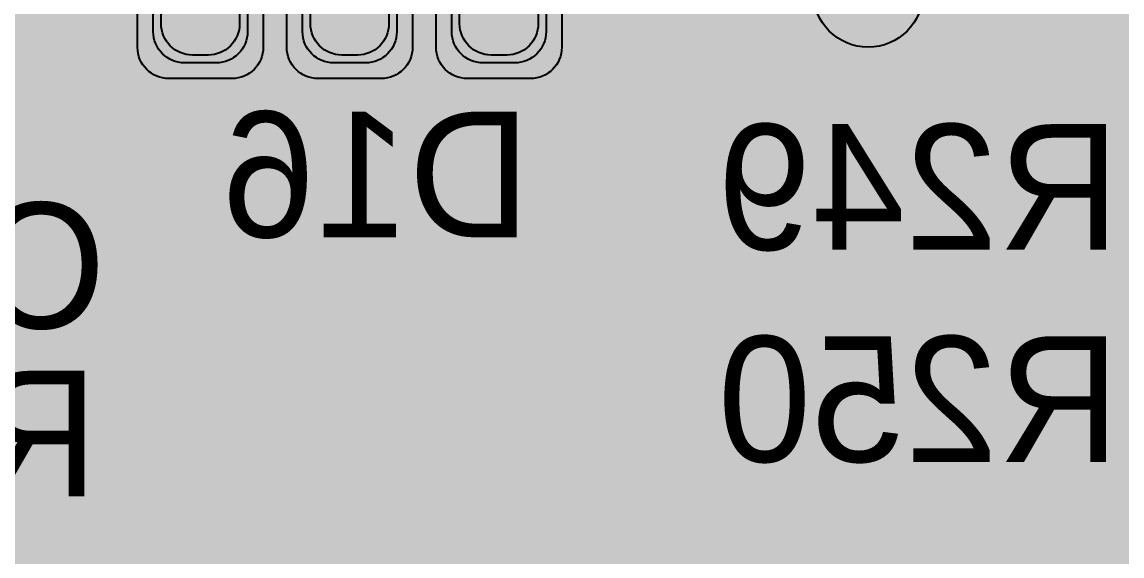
# Model space of a CAD drawing. Extents: x -98 to 119, y -207 to 98.
# Drawn here: x 20.41 to 27.41, y 15.96 to 19.36 of the extents above; entities that cross this region are included whole.
import ezdxf
from ezdxf.enums import TextEntityAlignment as Align

# ---------------------------------------------------------------- set-up
doc = ezdxf.new("R2010")
doc.units = 0
doc.header["$MEASUREMENT"] = 0
for name, color, linetype in [('ASSEMBLY_PART_NUMBERS_BTM', 191, 'CONTINUOUS'), ('ASSEMBLY_PART_NUMBERS_TOP', 102, 'CONTINUOUS'), ('BOARD_OUTLINE', 10, 'CONTINUOUS'), ('DRILL_DRAWING', 21, 'CONTINUOUS'), ('GENERATED_SILKSCREEN_BTM', 255, 'CONTINUOUS'), ('MANUFACTURING_OUTLINES', 10, 'CONTINUOUS'), ('PART_PADS_SMD_BTM', 230, 'CONTINUOUS'), ('PLANE_DATA_LAYER_BOTTOM', 230, 'CONTINUOUS'), ('PLANE_SHAPES_LAYER_BOTTOM', 230, 'CONTINUOUS'), ('PLANE_SHAPES_LAYER_TOP', 150, 'CONTINUOUS'), ('ROUTE_BORDER', 151, 'CONTINUOUS'), ('SILKSCREEN_REF_DES_BTM', 211, 'CONTINUOUS'), ('SOLDERMASK_PADS_BTM', 12, 'CONTINUOUS'), ('SOLDERPASTE_PADS_BTM', 12, 'CONTINUOUS'), ('TRACES_LAYER_BOTTOM', 230, 'CONTINUOUS'), ('TRACES_LAYER_TOP', 150, 'CONTINUOUS'), ('VIA_PADS_LAYER_BOTTOM', 230, 'CONTINUOUS'), ('VIA_PADS_LAYER_TOP', 150, 'CONTINUOUS')]:
    doc.layers.add(name, color=color, linetype=linetype)
doc.styles.add('VERIBEST_GERBER_0', font='txt')

msp = doc.modelspace()

# ---------------------------------------------------------------- hatches: boundary and pattern name
at = {"layer": 'PLANE_DATA_LAYER_BOTTOM'}
h = msp.add_hatch(color=256, dxfattribs=at)
h.paths.add_polyline_path([(-96.5, 0, -1), (96.5, 0, -1)], flags=0)
h.paths.add_polyline_path([(92.251979, -7.43598, 0.72698816), (92.479659, -3.637852, -0.30860979), (92.431259, -3.566904, -0.00963525), (92.431316, -3.563968, 0.00963501), (92.5, -0.000006), (92.5, 0.000001, 0.05332526), (90.407665, 19.562826, -0.05332692), (90.405941, 19.578942), (90.405941, 19.578943, -0.23821791), (90.436919, 19.640273, 0.66175504), (89.584154, 23.221888, -0.29529758), (89.523137, 23.277841, 0.02240102), (87.08146, 31.194059, -0.0862063), (87.076996, 31.219756), (87.076996, 31.219757, -0.21018391), (87.101696, 31.275919, 0.67938251), (85.774921, 34.749845, -0.30186499), (85.705267, 34.797373, 0.04791583), (77.514669, 50.475005, -0.14530744), (77.502324, 50.516585, -0.1239887), (77.511414, 50.552678, 0.60660899), (75.516892, 53.486368, -0.27423899), (75.44586, 53.517962, 0.02152308), (70.565432, 59.806101, -0.17759524), (70.547363, 59.855368), (70.547363, 59.855369, -0.1118333), (70.5548, 59.888203, 0.66175545), (68.116894, 62.64715, -0.29529737), (68.036725, 62.667806, 0.05833458), (51.722715, 76.687749, -0.24933783), (51.689123, 76.750923), (51.689123, 76.750924, -0.06075989), (51.691357, 76.76924, 0.7149664), (48.509213, 78.818582, -0.31487112), (48.42205, 78.81342, 0.02280668), (41.042088, 82.896302, -0.28513695), (40.999698, 82.964591), (40.999698, 82.964596, -0.00424702), (40.999709, 82.965891, 0.64704661), (37.697353, 84.5176, -0.28975486), (37.616734, 84.505806, 0.05294354), (19.031563, 90.52099, -0.30833592), (18.972104, 90.582877, 0.69698225), (15.284156, 91.27756, -0.30833961), (15.206255, 91.241547, 0.02237069), (6.993138, 92.235275, -0.31520437), (6.925536, 92.290658, 0.71588806), (3.14462, 92.496703, -0.31520526), (3.0714, 92.448994, 0.06346806), (-20.215283, 90.264015, -0.32014225), (-20.296827, 90.298428, 0.72963938), (-23.995319, 89.386755, -0.32014403), (-24.051528, 89.318386, 0.01866354), (-30.645576, 87.275991, -0.30986574), (-30.72878, 87.298418, 0.70117084), (-34.249879, 85.978007, -0.00275269), (-34.249874, 85.977168, -0.30685575), (-34.29782, 85.9064, 0.04916641), (-50.410548, 77.556603, -0.32354836), (-50.499711, 77.561018, 0.73921276), (-53.660594, 75.408706, -0.07516987), (-53.657188, 75.386179), (-53.657188, 75.386178, -0.24247942), (-53.68916, 75.324127, 0.01996774), (-59.527063, 70.80098, -0.29848709), (-59.610009, 70.791065, 0.55672441), (-62.5, 69), (-62.5, 68.999999, 0.08270852), (-62.392031, 68.351756, -0.29848757), (-62.412702, 68.270818, 0.06718659), (-78.279974, 49.27977, -0.27781781), (-78.350169, 49.24438, 0.43635087), (-80.5, 47.25), (-80.5, 47.249999, 0.14146633), (-80.192238, 46.184011, -0.14146588), (-80.180512, 46.143397), (-80.180512, 46.143396, -0.13119073), (-80.190652, 46.105416, 0.01929482), (-83.506407, 39.786053, -0.3122068), (-83.581614, 39.742899, 0.43912347), (-85.75, 37.75, 0.20482962), (-85.131688, 36.303992, -0.20483071), (-85.10813, 36.248899), (-85.10813, 36.248898, -0.10091901), (-85.114214, 36.219062, 0.04809776), (-90.466303, 19.289839, -0.31487042), (-90.530154, 19.230281, 0.71496565), (-91.24073, 15.512631, -0.26937831), (-91.202277, 15.446437), (-91.202277, 15.446436, -0.04192983), (-91.203345, 15.433723, 0.01884133), (-92.106444, 8.523669, -0.32827121), (-92.166453, 8.456161, 0.35402801), (-93.75, 6.5), (-93.75, 6.499999, 0.3147083), (-92.438077, 4.622088, -0.31470689), (-92.388093, 4.55054), (-92.388093, 4.550537, -0.01228575), (-92.388185, 4.546794, 0.01229418), (-92.5, 0.00001), (-92.5, -0.000004, 0.05293339), (-90.438132, -19.421494, -0.32940864), (-90.475468, -19.504015, 0.27173254), (-91.5, -21.25, 0.40159771), (-89.586502, -23.248128, -0.32940451), (-89.516056, -23.305059, 0.02130735), (-87.207653, -30.839509, -0.32217733), (-87.232533, -30.924924, 0.23066593), (-88, -32.499999), (-88, -32.5, 0.43149503), (-85.882787, -34.496562, -0.3221788), (-85.807634, -34.544174, 0.04801617), (-77.643233, -50.277018, -0.30387878), (-77.644537, -50.3618, 0.152519), (-78, -51.499999), (-78, -51.5, 0.48198292), (-75.552374, -53.449264, -0.30388342), (-75.473145, -53.479475, 0.02199125), (-70.483925, -59.90214, -0.3186215), (-70.47622, -59.989968, 0.72539906), (-67.952631, -62.834176, -0.31862421), (-67.866344, -62.852281, 0.06239253), (-50.265124, -77.650932, -0.25435623), (-50.230332, -77.714899), (-50.230332, -77.7149, -0.03445317), (-50.231054, -77.725364, 0.03445193), (-50.25, -78), (-50.25, -78.000001, 0.60330822), (-47.119729, -79.649997, -0.29136265), (-47.037917, -79.64725, 0.02294124), (-39.54278, -83.621879, -0.2900128), (-39.499155, -83.690765), (-39.499155, -83.690766, -0.00713035), (-39.499186, -83.692939, 0.00713296), (-39.5, -83.749994), (-39.5, -83.75, 0.65808296), (-36.126004, -85.203319, -0.29776298), (-36.043963, -85.188513, 0.04901634), (-18.771876, -90.575199, -0.30186131), (-18.712566, -90.635139, 0.67938177), (-15.056336, -91.31372, -0.30186438), (-14.979467, -91.279054, 0.02174912), (-6.993138, -92.235275, -0.31520437), (-6.925536, -92.290658, 0.71588806), (-3.14462, -92.496703, -0.31520526), (-3.0714, -92.448994, 0.06250827), (19.869968, -90.340657, -0.3455664), (19.954737, -90.381493, 0.79435682), (23.75, -89.500001), (23.75, -89.499973, 0.00508686), (23.749586, -89.459281, -0.34558849), (23.806159, -89.384097, 0.02146945), (31.383958, -87.013201, -0.31444693), (31.468175, -87.035889, 0.70013084), (35, -85.75), (35, -85.749988, 0.00909926), (34.998675, -85.677212, -0.00905723), (34.998625, -85.674452), (34.998625, -85.674439, -0.3044722), (35.045955, -85.60392, 0.04798546), (50.721249, -77.353765, -0.31444166), (50.808431, -77.356288, 0.61621831), (54, -75.75), (54, -75.749999, 0.06775817), (53.927211, -75.215343, -0.06775352), (53.924438, -75.194974), (53.924438, -75.194973, -0.24153729), (53.95619, -75.13308, 0.02236582), (60.452055, -70.01285, -0.31311155), (60.538488, -70.003709, 0.71009535), (63.344013, -67.475653, -0.09971759), (63.33807, -67.446151), (63.33807, -67.44615, -0.20692806), (63.362073, -67.390635, 0.05820555), (77.187807, -50.973449, -0.31748667), (77.269693, -50.94147, 0.72222414), (79.294241, -47.729048, -0.17387366), (79.276877, -47.680625, -0.13609457), (79.287761, -47.641379, 0.02052348), (82.926938, -40.980152, -0.3530032), (83.013777, -40.939997, 0.48811211), (85.5, -39), (85.5, -38.999999, 0.2400736), (84.675602, -37.381988, -0.24007295), (84.644192, -37.320342), (84.644192, -37.320341, -0.10410562), (84.650658, -37.289623, 0.05054674), (90.411157, -19.546683, -0.32146983), (90.476988, -19.487077, 0.38127918), (92.25, -17.5, 0.2751437), (91.203224, -15.741772, -0.27514249), (91.163342, -15.674784), (91.163342, -15.674783, -0.04255495), (91.164442, -15.661882, 0.02223578), (92.195155, -7.50356, -0.31919634)], flags=0)
at = {"layer": 'PLANE_SHAPES_LAYER_BOTTOM'}
h = msp.add_hatch(color=256, dxfattribs=at)
h.paths.add_polyline_path([(-96.5, 0, -1), (96.5, 0, -1)], flags=0)
h.paths.add_polyline_path([(-92.5, 0, -1), (92.5, 0, -1)], flags=0)
at = {"layer": 'PLANE_SHAPES_LAYER_TOP'}
h = msp.add_hatch(color=256, dxfattribs=at)
h.paths.add_polyline_path([(-96.31345, 0, -1), (96.81345, 0, -1)], flags=0)
h.paths.add_polyline_path([(-92.25, 0, -1), (92.75, 0, -1)], flags=0)
h = msp.add_hatch(color=256, dxfattribs=at)
h.paths.add_polyline_path([(46.25, -35.15), (43.875, -38), (28.75, -38), (32.25, -34.5), (32.25, -30.5), (35.75, -30.5), (35.75, -27), (14.25, -27), (14.25, -24), (-10, -24), (-10, -18.75), (1.75, -18.75), (1.75, -9.25), (-10, -9.25), (-10, 32.75), (1.75, 32.75), (1.75, 34.25), (20.25, 34.25), (20.25, 25.25), (22.25, 23.25), (34.5, 23.25), (34.5, -26.5), (41.25, -26.5), (41.25, -20.5), (46.25, -20.5)])
h.paths.add_polyline_path([(-8.75, 10.25), (-8.75, 19.5), (1.25, 19.5), (1.25, 10.25)], flags=16)
h.paths.add_polyline_path([(6, 27.25), (6, 29.75), (15.45, 29.75), (15.45, 27.25)], flags=16)

# ---------------------------------------------------------------- linework, layer by layer
at = {"layer": 'BOARD_OUTLINE', "const_width": 0.1}
msp.add_lwpolyline([(-97.5, 0, -1), (97.5, 0, -1)], format="xyb", close=True, dxfattribs=at)
at = {"layer": 'GENERATED_SILKSCREEN_BTM', "const_width": 0.15}
for points in [[(22.6708, 18.0092), (22.6772, 18.0076), (22.6812, 18.0044), (22.6828, 17.9988), (22.6836, 17.9924), (22.6828, 17.9868), (22.6812, 17.9812), (22.6772, 17.9772), (22.6708, 17.9764), (22.3588, 17.9764), (22.3532, 17.9772), (22.3484, 17.9812), (22.346, 17.9868), (22.3452, 17.9924), (22.346, 17.9988), (22.3484, 18.0044), (22.3532, 18.0076), (22.3588, 18.0092), (22.4996, 18.0092), (22.4996, 18.7604), (22.5004, 18.766), (22.5028, 18.77), (22.5068, 18.7724), (22.5124, 18.7732), (22.5164, 18.774), (22.5204, 18.774), (22.5236, 18.7724), (22.5268, 18.7692), (22.6828, 18.55), (22.6844, 18.5468), (22.6852, 18.5444), (22.6852, 18.5388), (22.6828, 18.534), (22.6788, 18.53), (22.674, 18.5268), (22.6684, 18.5252), (22.6652, 18.5252), (22.6628, 18.526), (22.6588, 18.5308), (22.5308, 18.71), (22.5308, 18.0092), (22.6708, 18.0092)], [(21.6268, 18.7732), (21.4924, 18.6636), (21.4892, 18.6596), (21.4876, 18.6532), (21.4884, 18.6484), (21.49, 18.6444), (21.4924, 18.6412), (21.4964, 18.638), (21.5004, 18.6356), (21.5044, 18.6348), (21.5084, 18.6348), (21.5116, 18.6372), (21.6428, 18.7436), (21.902, 18.7436), (22.0252, 18.6428), (22.0252, 18.3556), (21.9164, 18.4444), (21.9132, 18.4452), (21.9116, 18.446), (21.9108, 18.446), (21.9108, 18.4468), (21.9068, 18.4476), (21.6372, 18.4476), (21.634, 18.4468), (21.634, 18.446), (21.6324, 18.446), (21.63, 18.4452), (21.6276, 18.4444), (21.4924, 18.3356), (21.4916, 18.3332), (21.49, 18.3324), (21.4892, 18.3316), (21.4892, 18.33), (21.4876, 18.3244), (21.4868, 18.322), (21.4868, 18.102), (21.4876, 18.098), (21.4892, 18.0948), (21.49, 18.0916), (21.4924, 18.0892), (21.6268, 17.9796), (21.6308, 17.978), (21.6316, 17.9772), (21.634, 17.9772), (21.6348, 17.9764), (21.6356, 17.9764), (21.6372, 17.9764), (21.9068, 17.9764), (21.91, 17.9772), (21.9132, 17.978), (21.9164, 17.9796), (22.0508, 18.0892), (22.0532, 18.0908), (22.054, 18.0916), (22.0556, 18.094), (22.0572, 18.0996), (22.058, 18.102), (22.058, 18.6508), (22.0572, 18.6548), (22.0556, 18.658), (22.054, 18.6596), (22.0532, 18.6612), (22.0508, 18.6636), (21.9164, 18.7732), (21.9132, 18.774), (21.9116, 18.7748), (21.91, 18.7756), (21.9068, 18.7764), (21.6372, 18.7764), (21.634, 18.7756), (21.6324, 18.7748), (21.63, 18.774), (21.6268, 18.7732)], [(23.1116, 18.7732), (23.1156, 18.7748), (23.1188, 18.7756), (23.122, 18.7764), (23.5268, 18.7764), (23.5324, 18.7748), (23.5372, 18.7708), (23.5412, 18.766), (23.5428, 18.7604), (23.5428, 17.9924), (23.5412, 17.986), (23.5372, 17.982), (23.5324, 17.9772), (23.5268, 17.9764), (23.122, 17.9764), (23.1188, 17.9764), (23.1172, 17.9772), (23.1156, 17.978), (23.1116, 17.9796), (22.9764, 18.0892), (22.974, 18.0924), (22.9732, 18.094), (22.9716, 18.098), (22.9708, 18.102), (22.9708, 18.6508), (22.9716, 18.6548), (22.9732, 18.6572), (22.9732, 18.6596), (22.9748, 18.6604), (22.9756, 18.6612), (22.9764, 18.6628), (23.1116, 18.7732)], [(23.5092, 18.7436), (23.1276, 18.7436), (23.0028, 18.6428), (23.0028, 18.11), (23.1276, 18.0092), (23.5092, 18.0092), (23.5092, 18.7436)], [(24.8824, 17.8996), (25.0168, 18.0092), (25.0192, 18.0108), (25.0208, 18.0132), (25.0216, 18.018), (25.0208, 18.0236), (25.0184, 18.0292), (25.0144, 18.0332), (25.0096, 18.0364), (25.004, 18.0372), (24.9984, 18.0356), (24.868, 17.9292), (24.6096, 17.9292), (24.4848, 18.03), (24.4848, 18.3172), (24.5936, 18.2292), (24.5968, 18.2276), (24.5976, 18.2268), (24.6, 18.226), (24.6032, 18.226), (24.8728, 18.226), (24.876, 18.226), (24.8808, 18.2276), (24.8824, 18.2292), (25.0168, 18.338), (25.0192, 18.3388), (25.02, 18.3404), (25.0216, 18.3428), (25.0232, 18.3484), (25.024, 18.3516), (25.024, 18.5708), (25.0232, 18.5748), (25.0216, 18.578), (25.02, 18.5804), (25.0192, 18.5812), (25.0168, 18.5836), (24.8824, 18.6932), (24.8792, 18.694), (24.8776, 18.6948), (24.876, 18.6956), (24.8728, 18.6964), (24.6032, 18.6964), (24.6, 18.6956), (24.5984, 18.6948), (24.596, 18.694), (24.5928, 18.6932), (24.4584, 18.5836), (24.456, 18.5796), (24.4552, 18.5764), (24.4536, 18.574), (24.4528, 18.5708), (24.4528, 18.022), (24.4536, 18.0196), (24.4552, 18.014), (24.456, 18.0124), (24.4584, 18.0092), (24.5928, 17.8996), (24.5968, 17.898), (24.5976, 17.8972), (24.6, 17.8972), (24.6008, 17.8964), (24.6016, 17.8964), (24.6032, 17.8964), (24.8728, 17.8964), (24.876, 17.8972), (24.8792, 17.898), (24.8824, 17.8996)], [(25.7248, 18.1876), (25.2944, 18.6164), (25.2944, 18.1876), (25.7248, 18.1876)], [(26.1048, 18.6932), (25.9704, 18.5836), (25.968, 18.5796), (25.9672, 18.5764), (25.9656, 18.574), (25.9648, 18.5708), (25.9648, 18.4612), (25.9656, 18.458), (25.9672, 18.4532), (25.968, 18.4492), (25.9704, 18.4476), (26.5032, 18.0148), (26.5032, 17.9292), (25.9808, 17.9292), (25.9752, 17.9276), (25.9704, 17.9244), (25.968, 17.9188), (25.9672, 17.9124), (25.968, 17.9068), (25.9704, 17.9012), (25.9752, 17.898), (25.9808, 17.8964), (26.52, 17.8964), (26.5264, 17.898), (26.5304, 17.902), (26.5344, 17.906), (26.536, 17.9124), (26.536, 18.022), (26.5352, 18.0244), (26.5336, 18.03), (26.532, 18.0324), (26.5312, 18.034), (26.5288, 18.0356), (25.9968, 18.4692), (25.9968, 18.5628), (26.1216, 18.6636), (26.38, 18.6636), (26.5104, 18.5572), (26.516, 18.5556), (26.5216, 18.5564), (26.5264, 18.5588), (26.5304, 18.5636), (26.5328, 18.5684), (26.5336, 18.574), (26.5328, 18.5796), (26.5312, 18.582), (26.5288, 18.5836), (26.3944, 18.6932), (26.3912, 18.694), (26.3896, 18.6948), (26.388, 18.6956), (26.3848, 18.6964), (26.1152, 18.6964), (26.112, 18.6956), (26.1104, 18.6948), (26.108, 18.694), (26.1048, 18.6932)], [(26.7256, 18.3924), (26.7232, 18.394), (26.7224, 18.398), (26.7208, 18.402), (26.72, 18.406), (26.72, 18.5708), (26.7208, 18.5748), (26.7224, 18.5772), (26.7224, 18.5796), (26.7232, 18.5804), (26.7248, 18.5812), (26.7256, 18.5828), (26.8616, 18.6932), (26.8656, 18.6948), (26.8688, 18.6956), (26.872, 18.6964), (27.2752, 18.6964), (27.2824, 18.6948), (27.2872, 18.6908), (27.2912, 18.686), (27.2928, 18.6804), (27.2928, 17.9124), (27.2912, 17.906), (27.2872, 17.902), (27.2824, 17.8996), (27.2768, 17.8988), (27.2704, 17.8996), (27.2648, 17.902), (27.2608, 17.906), (27.2592, 17.9124), (27.2592, 18.2804), (26.8832, 18.2804), (26.752, 17.9076), (26.7488, 17.902), (26.7432, 17.8988), (26.7376, 17.898), (26.732, 17.8996), (26.7272, 17.902), (26.7232, 17.906), (26.7216, 17.9116), (26.7224, 17.918), (26.8536, 18.2908), (26.7256, 18.3924)], [(24.9912, 18.5628), (24.9912, 18.3596), (24.868, 18.258), (24.6096, 18.258), (24.4848, 18.3596), (24.4848, 18.5628), (24.6096, 18.6636), (24.868, 18.6636), (24.9912, 18.5628)], [(25.2944, 17.9124), (25.2936, 17.906), (25.2896, 17.902), (25.284, 17.8996), (25.2784, 17.8988), (25.2728, 17.8996), (25.268, 17.902), (25.264, 17.906), (25.2624, 17.9124), (25.2624, 18.1548), (25.2248, 18.1548), (25.2192, 18.1564), (25.2144, 18.1596), (25.212, 18.1652), (25.2112, 18.1708), (25.212, 18.1772), (25.2144, 18.1828), (25.2192, 18.1868), (25.2248, 18.1876), (25.2624, 18.1876), (25.2624, 18.658), (25.2632, 18.662), (25.2656, 18.6652), (25.2688, 18.6684), (25.2728, 18.6708), (25.2776, 18.6724), (25.2824, 18.6732), (25.2864, 18.6724), (25.2904, 18.6692), (25.776, 18.1836), (25.7792, 18.1788), (25.7808, 18.174), (25.78, 18.1692), (25.7768, 18.1636), (25.7752, 18.1596), (25.772, 18.1572), (25.7688, 18.1556), (25.7648, 18.1548), (25.2944, 18.1548), (25.2944, 17.9124)], [(27.2592, 18.6636), (26.8768, 18.6636), (26.752, 18.5628), (26.752, 18.414), (26.8768, 18.3124), (27.2592, 18.3124), (27.2592, 18.6636)], [(22.0252, 18.314), (22.0252, 18.11), (21.902, 18.0092), (21.6436, 18.0092), (21.5188, 18.11), (21.5188, 18.314), (21.6436, 18.4156), (21.902, 18.4156), (22.0252, 18.314)], [(20.7008, 17.3996), (20.8352, 17.5092), (20.8392, 17.5116), (20.84, 17.5148), (20.8416, 17.518), (20.8424, 17.522), (20.8424, 18.0708), (20.8416, 18.0748), (20.84, 18.078), (20.8384, 18.0796), (20.8376, 18.0812), (20.836, 18.0836), (20.7008, 18.1932), (20.6984, 18.194), (20.696, 18.1948), (20.6952, 18.1956), (20.692, 18.1964), (20.4224, 18.1964), (20.4184, 18.1956), (20.4168, 18.1948), (20.4144, 18.194), (20.412, 18.1932), (20.2768, 18.0836)], [(20.296, 18.0572), (20.428, 18.1636), (20.6864, 18.1636), (20.8096, 18.0628), (20.8096, 17.53), (20.6864, 17.4292), (20.428, 17.4292), (20.296, 17.5356)], [(20.2768, 17.5092), (20.412, 17.3996), (20.4152, 17.398), (20.416, 17.3972), (20.4184, 17.3972), (20.4192, 17.3964), (20.42, 17.3964), (20.4224, 17.3964), (20.692, 17.3964), (20.6952, 17.3972), (20.6984, 17.398), (20.7008, 17.3996)], [(25.0168, 17.2336), (24.8824, 17.3432), (24.8792, 17.344), (24.8776, 17.3448), (24.876, 17.3456), (24.8728, 17.3464), (24.6032, 17.3464), (24.6, 17.3456), (24.5984, 17.3448), (24.596, 17.344), (24.5928, 17.3432), (24.4584, 17.2336), (24.456, 17.2296), (24.4552, 17.2264), (24.4536, 17.224), (24.4528, 17.2208), (24.4528, 16.672), (24.4536, 16.6696), (24.4552, 16.664), (24.456, 16.6624), (24.4584, 16.6592), (24.5928, 16.5496), (24.596, 16.5488), (24.5984, 16.548), (24.5992, 16.5472), (24.6008, 16.5464), (24.6032, 16.5464), (24.8728, 16.5464), (24.876, 16.5472), (24.8792, 16.548), (24.8824, 16.5496), (25.0168, 16.6592), (25.0192, 16.6608), (25.02, 16.6616), (25.0216, 16.664), (25.0232, 16.6696), (25.024, 16.672), (25.024, 17.2208), (25.0232, 17.224), (25.0216, 17.2264), (25.0208, 17.2296), (25.0168, 17.2336)], [(24.9184, 16.6192), (24.868, 16.5792), (24.6096, 16.5792), (24.4848, 16.68), (24.4848, 17.2128), (24.532, 17.2504), (24.9184, 16.6192)], [(24.9912, 17.2128), (24.9912, 16.68), (24.944, 16.64), (24.5568, 17.2712), (24.6096, 17.3136), (24.868, 17.3136), (24.9912, 17.2128)], [(25.6296, 17.0712), (25.6328, 17.0704), (25.6352, 17.0696), (25.6384, 17.068), (25.7472, 16.98), (25.7472, 17.3136), (25.2248, 17.3136), (25.2192, 17.3152), (25.2144, 17.3184), (25.212, 17.324), (25.2112, 17.3296), (25.212, 17.336), (25.2144, 17.3408), (25.2192, 17.3448), (25.2248, 17.3464), (25.7648, 17.3464), (25.7704, 17.3448), (25.7752, 17.3408), (25.7792, 17.336), (25.7808, 17.3304), (25.7808, 16.9456), (25.78, 16.94), (25.7776, 16.936), (25.7744, 16.9336), (25.7688, 16.932), (25.7656, 16.9304), (25.7616, 16.9296), (25.7576, 16.9304), (25.7544, 16.9328), (25.624, 17.0392), (25.3656, 17.0392), (25.2408, 16.9376), (25.2408, 16.68), (25.3656, 16.58), (25.624, 16.58), (25.7544, 16.6856), (25.76, 16.688), (25.7648, 16.688), (25.7704, 16.6848), (25.7744, 16.6808), (25.7776, 16.6752), (25.7792, 16.6696), (25.7784, 16.6664), (25.7776, 16.664), (25.776, 16.6616), (25.7736, 16.66), (25.6384, 16.5496), (25.636, 16.548), (25.6328, 16.548), (25.6296, 16.5464), (25.36, 16.5464), (25.3584, 16.5464), (25.3568, 16.5472), (25.356, 16.5472), (25.3544, 16.548), (25.3528, 16.548), (25.3496, 16.5496), (25.2144, 16.66), (25.212, 16.6624), (25.2112, 16.664), (25.2096, 16.6688), (25.2088, 16.672), (25.2088, 16.9456), (25.2096, 16.9488), (25.2112, 16.9536), (25.2112, 16.9552), (25.2128, 16.956), (25.2136, 16.9576), (25.2144, 16.9592), (25.3496, 17.068), (25.3536, 17.0696), (25.3568, 17.0704), (25.36, 17.0712), (25.6296, 17.0712)], [(26.1048, 17.3432), (25.9704, 17.2336), (25.968, 17.2296), (25.9672, 17.2264), (25.9656, 17.224), (25.9648, 17.2208), (25.9648, 17.1112), (25.9656, 17.108), (25.9672, 17.1032), (25.968, 17.0992), (25.9704, 17.0976), (26.5032, 16.6648), (26.5032, 16.5792), (25.9808, 16.5792), (25.9752, 16.5776), (25.9704, 16.5744), (25.968, 16.5688), (25.9672, 16.5624), (25.968, 16.5568), (25.9704, 16.5512), (25.9752, 16.548), (25.9808, 16.5464), (26.52, 16.5464), (26.5264, 16.548), (26.5304, 16.552), (26.5344, 16.556), (26.536, 16.5624), (26.536, 16.672), (26.5352, 16.6744), (26.5336, 16.68), (26.532, 16.6824), (26.5312, 16.684), (26.5288, 16.6856), (25.9968, 17.1192), (25.9968, 17.2128), (26.1216, 17.3136), (26.38, 17.3136), (26.5104, 17.2072), (26.516, 17.2056), (26.5216, 17.2064), (26.5264, 17.2088), (26.5304, 17.2136), (26.5328, 17.2184), (26.5336, 17.224), (26.5328, 17.2296), (26.5312, 17.232), (26.5288, 17.2336), (26.3944, 17.3432), (26.3912, 17.344), (26.3896, 17.3448), (26.388, 17.3456), (26.3848, 17.3464), (26.1152, 17.3464), (26.112, 17.3456), (26.1104, 17.3448), (26.108, 17.344), (26.1048, 17.3432)], [(26.7256, 17.0424), (26.7232, 17.044), (26.7224, 17.048), (26.7208, 17.052), (26.72, 17.056), (26.72, 17.2208), (26.7208, 17.2248), (26.7224, 17.2272), (26.7224, 17.2296), (26.7232, 17.2304), (26.7248, 17.2312), (26.7256, 17.2328), (26.8616, 17.3432), (26.8656, 17.3448), (26.8688, 17.3456), (26.872, 17.3464), (27.2752, 17.3464), (27.2824, 17.3448), (27.2872, 17.3408), (27.2912, 17.336), (27.2928, 17.3304), (27.2928, 16.5624), (27.2912, 16.556), (27.2872, 16.552), (27.2824, 16.5496), (27.2768, 16.5488), (27.2704, 16.5496), (27.2648, 16.552), (27.2608, 16.556), (27.2592, 16.5624), (27.2592, 16.9304), (26.8832, 16.9304), (26.752, 16.5576), (26.7488, 16.552), (26.7432, 16.5488), (26.7376, 16.548), (26.732, 16.5496), (26.7272, 16.552), (26.7232, 16.556), (26.7216, 16.5616), (26.7224, 16.568), (26.8536, 16.9408), (26.7256, 17.0424)], [(27.2592, 17.3136), (26.8768, 17.3136), (26.752, 17.2128), (26.752, 17.064), (26.8768, 16.9624), (27.2592, 16.9624), (27.2592, 17.3136)], [(20.226, 17.0128), (20.362, 17.1232), (20.366, 17.1248), (20.3692, 17.1256), (20.3724, 17.1264), (20.7756, 17.1264), (20.7828, 17.1248), (20.7876, 17.1208), (20.7916, 17.116), (20.7932, 17.1104), (20.7932, 16.3424), (20.7916, 16.336), (20.7876, 16.332), (20.7828, 16.3296), (20.7772, 16.3288), (20.7708, 16.3296), (20.7652, 16.332), (20.7612, 16.336), (20.7596, 16.3424), (20.7596, 16.7104), (20.3836, 16.7104), (20.2524, 16.3376)], [(20.7596, 17.0936), (20.3772, 17.0936), (20.2524, 16.9928), (20.2524, 16.844), (20.3772, 16.7424), (20.7596, 16.7424), (20.7596, 17.0936)], [(20.2228, 16.348), (20.354, 16.7208), (20.226, 16.8224)]]:
    msp.add_lwpolyline(points, dxfattribs=at)
at = {"layer": 'MANUFACTURING_OUTLINES'}
msp.add_circle((0, 0), 97.575405, dxfattribs=at)
at = {"layer": 'PART_PADS_SMD_BTM'}
for points in [[(21.45, 19.1, -0.41421356), (21.25, 19.3), (21.25, 20, -0.41421356), (21.45, 20.2), (21.65, 20.2, -0.41421356), (21.85, 20), (21.85, 19.3, -0.41421356), (21.65, 19.1)], [(22.4, 19.1, -0.41421356), (22.2, 19.3), (22.2, 20, -0.41421356), (22.4, 20.2), (22.6, 20.2, -0.41421356), (22.8, 20), (22.8, 19.3, -0.41421356), (22.6, 19.1)], [(23.35, 19.1, -0.41421356), (23.15, 19.3), (23.15, 20, -0.41421356), (23.35, 20.2), (23.55, 20.2, -0.41421356), (23.75, 20), (23.75, 19.3, -0.41421356), (23.55, 19.1)]]:
    msp.add_lwpolyline(points, format="xyb", close=True, dxfattribs=at)
at = {"layer": 'ROUTE_BORDER'}
msp.add_circle((0, 0), 96.5, dxfattribs=at)
at = {"layer": 'SOLDERMASK_PADS_BTM'}
for points in [[(21.35, 19, -0.41421356), (21.15, 19.2), (21.15, 20.1, -0.41421356), (21.35, 20.3), (21.75, 20.3, -0.41421356), (21.95, 20.1), (21.95, 19.2, -0.41421356), (21.75, 19)], [(22.3, 19, -0.41421356), (22.1, 19.2), (22.1, 20.1, -0.41421356), (22.3, 20.3), (22.7, 20.3, -0.41421356), (22.9, 20.1), (22.9, 19.2, -0.41421356), (22.7, 19)], [(23.25, 19, -0.41421356), (23.05, 19.2), (23.05, 20.1, -0.41421356), (23.25, 20.3), (23.65, 20.3, -0.41421356), (23.85, 20.1), (23.85, 19.2, -0.41421356), (23.65, 19)]]:
    msp.add_lwpolyline(points, format="xyb", close=True, dxfattribs=at)
at = {"layer": 'SOLDERPASTE_PADS_BTM'}
for points in [[(21.5, 19.15, -0.41421356), (21.3, 19.35), (21.3, 19.95, -0.41421356), (21.5, 20.15), (21.6, 20.15, -0.41421356), (21.8, 19.95), (21.8, 19.35, -0.41421356), (21.6, 19.15)], [(22.45, 19.15, -0.41421356), (22.25, 19.35), (22.25, 19.95, -0.41421356), (22.45, 20.15), (22.55, 20.15, -0.41421356), (22.75, 19.95), (22.75, 19.35, -0.41421356), (22.55, 19.15)], [(23.4, 19.15, -0.41421356), (23.2, 19.35), (23.2, 19.95, -0.41421356), (23.4, 20.15), (23.5, 20.15, -0.41421356), (23.7, 19.95), (23.7, 19.35, -0.41421356), (23.5, 19.15)]]:
    msp.add_lwpolyline(points, format="xyb", close=True, dxfattribs=at)
at = {"layer": 'TRACES_LAYER_BOTTOM'}
for points, const_width in [([(43.55, 25.385), (42.5, 25.385), (40.907415, 23.792415), (40.907415, 19.676469), (42.325, 18.258884), (42.325, 17.741116), (41.958884, 17.375), (12.821876, 17.375), (12.021876, 18.175), (11.05, 18.175)], 0.25), ([(43.55, 24.115), (42.5, 24.115), (41.307415, 22.922415), (41.307415, 19.842155), (42.725, 18.42457), (42.725, 17.57543), (42.12457, 16.975), (12.65619, 16.975), (12.10619, 17.525), (11.05, 17.525)], 0.25), ([(23.45, 19.65), (24.816116, 19.65), (25.541116, 18.925), (26.328393, 18.925), (27.173504, 19.770111), (27.173504, 23.286388)], 0.25), ([(11.05, 16.875), (12.190504, 16.875), (12.490504, 16.575), (42.290256, 16.575), (43.125, 17.409744), (43.125, 18.590256), (41.707415, 20.007841), (41.707415, 22.052415), (42.5, 22.845), (43.55, 22.845)], 0.25), ([(11.05, 16.225), (12.144327, 16.225), (12.194327, 16.175), (42.455942, 16.175), (43.525, 17.244058), (43.525, 18.755942), (42.226465, 20.054477), (42.226465, 21.301465), (42.5, 21.575), (43.55, 21.575)], 0.25), ([(19.1, 19), (19.985572, 19), (20.635572, 19.65), (21.55, 19.65)], 0.35), ([(22.5, 19.65), (22.5, 18.825), (22.900167, 18.424833), (26.864076, 18.424833), (27.439243, 19), (28.15, 19)], 0.35), ([(33.35, 19), (33.3, 19), (32.227545, 17.927545), (16.956336, 17.927545), (16.883881, 18), (16, 18)], 0.25)]:
    msp.add_lwpolyline(points, dxfattribs=dict(at, const_width=const_width))
at = {"layer": 'TRACES_LAYER_TOP', "const_width": 0.35}
msp.add_lwpolyline([(14.2, 18), (15.177099, 18.977099), (21.157136, 18.977099), (27.834235, 12.3), (28.8, 12.3)], dxfattribs=at)
at = {"layer": 'VIA_PADS_LAYER_BOTTOM'}
msp.add_circle((25.8, 19.55), 0.35, dxfattribs=at)
at = {"layer": 'VIA_PADS_LAYER_TOP'}
msp.add_circle((25.8, 19.55), 0.35, dxfattribs=at)

# ---------------------------------------------------------------- texts
at = {"layer": 'ASSEMBLY_PART_NUMBERS_BTM', "style": 'VERIBEST_GERBER_0', "text_generation_flag": 2}
for s, p in [('1N4148W-7-F', (22.54, 31.5)), ('ERJ-3EKF2052V', (18.46, 26.5)), ('CL10B104KB8SFNC', (23.21, 21.5))]:
    msp.add_text(s, height=2.032, rotation=90, dxfattribs=at).set_placement(p, align=Align.TOP_LEFT)
for s, p in [('LMH6642MF/NOPB', (22.5, 18.46)), ('MMZ1608A182B', (32.5, 17.96)), ('MMZ1608A182B', (32.5, 16.46)), ('ERJ-3EKF10R0V', (39, 16.46))]:
    msp.add_text(s, height=2.032, dxfattribs=at).set_placement(p, align=Align.TOP_LEFT)
at = {"layer": 'ASSEMBLY_PART_NUMBERS_TOP', "style": 'VERIBEST_GERBER_0'}
for s, p in [('GRM1885C1H102JA01D', (26.71, 24.25)), ('ERJ-3GEY0R00V', (28.21, 24.25)), ('CL10B104KB8SFNC', (27.29, 23.75)), ('ERJ-3GEY0R00V', (23.96, 23.75))]:
    msp.add_text(s, height=2.032, rotation=270, dxfattribs=at).set_placement(p, align=Align.TOP_LEFT)
for p in [(0, 19.54), (0, 17.79), (0, 16.04)]:
    msp.add_text('ERJ-3EKF4701V', height=2.032, dxfattribs=at).set_placement(p, align=Align.TOP_LEFT)
at = {"layer": 'DRILL_DRAWING', "style": 'VERIBEST_GERBER_0'}
msp.add_text('A', height=2, dxfattribs=at).set_placement((25.8, 19.55), align=Align.MIDDLE_CENTER)
at = {"layer": 'SILKSCREEN_REF_DES_BTM', "style": 'VERIBEST_GERBER_0', "text_generation_flag": 2}
for s, p in [('D16', (23.65, 18.79)), ('R249', (27.4, 18.71)), ('C44', (20.95, 18.21)), ('R250', (27.4, 17.36)), ('R195', (20.9, 17.14))]:
    msp.add_text(s, height=0.8, dxfattribs=at).set_placement(p, align=Align.TOP_LEFT)

doc.saveas('drawing.dxf')
